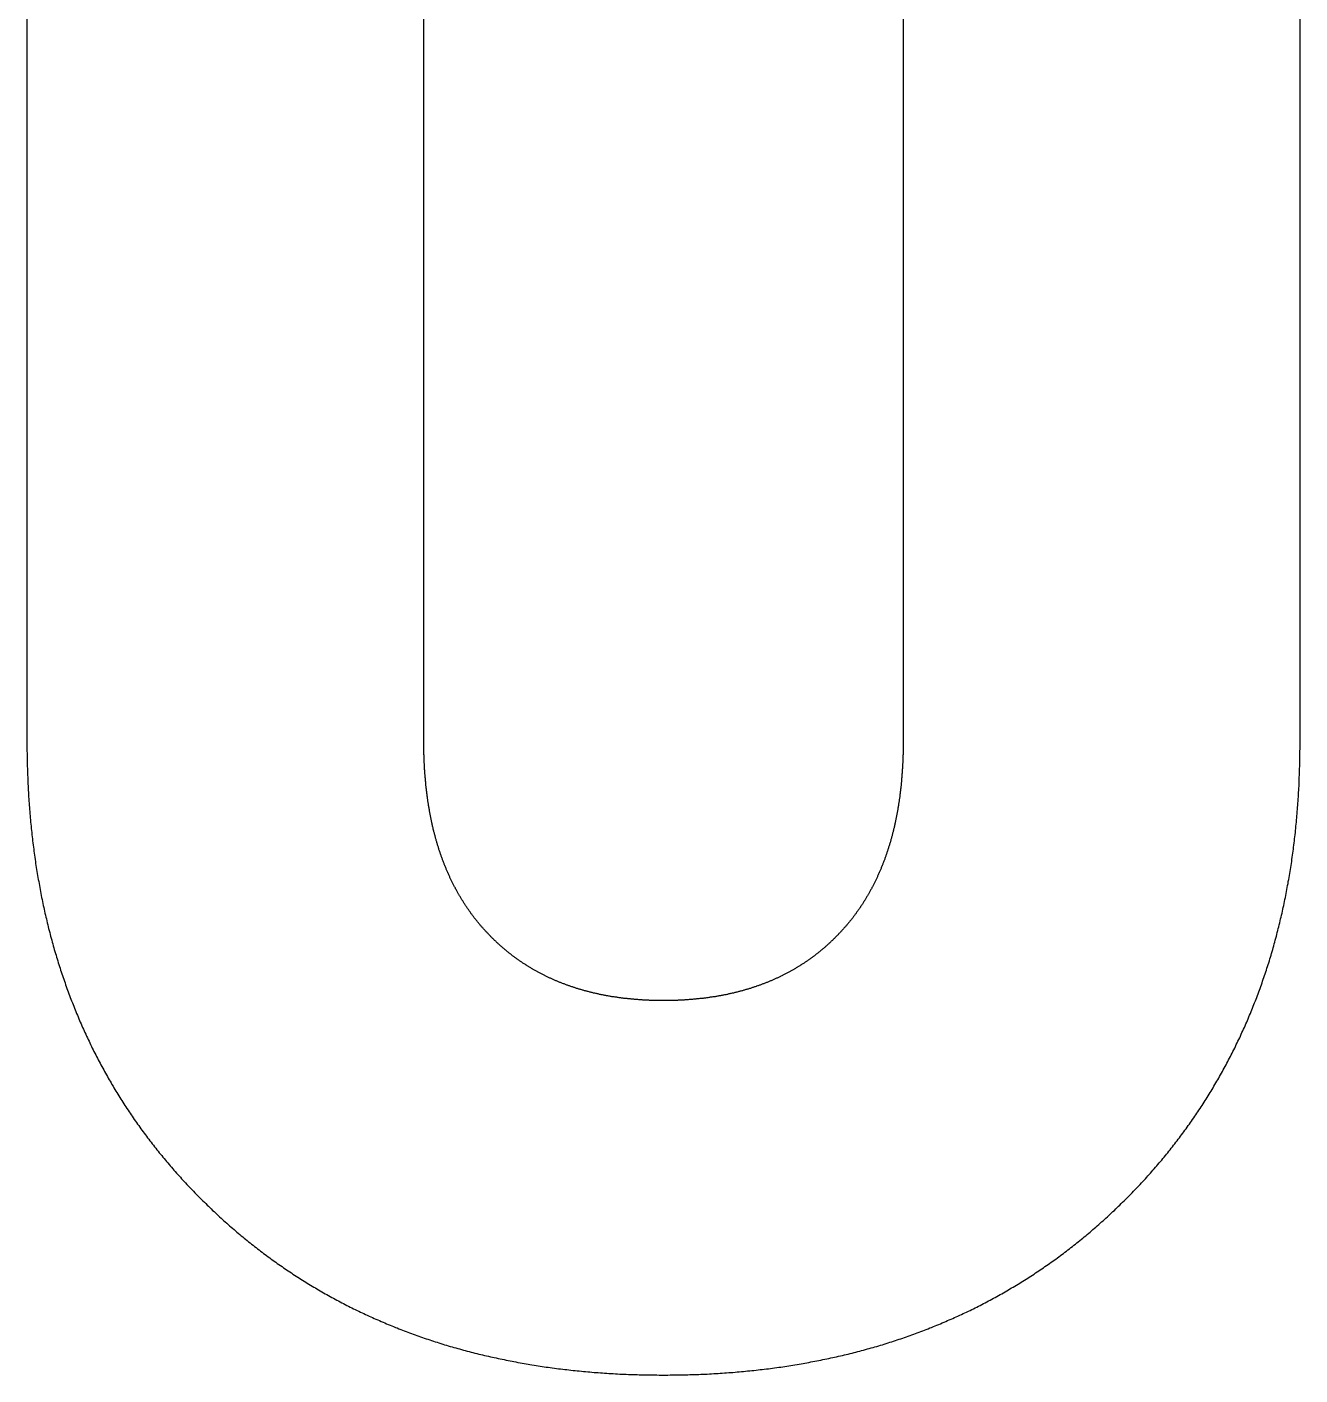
# Model space of a CAD drawing. Header units: millimetres. Extents: x -1211 to -100, y -1155 to 1320.
# Drawn here: x -246.14 to -234, y -618.32 to -605.46 of the extents above; entities that cross this region are included whole.
import ezdxf

# ---------------------------------------------------------------- set-up
doc = ezdxf.new("R2010")
doc.units = ezdxf.units.MM
doc.layers.get('0').update_dxf_attribs({"lineweight": 25, "true_color": 0xffffff})

msp = doc.modelspace()

# ---------------------------------------------------------------- linework, layer by layer
at = {"color": 5, "true_color": 0x0000ff, "flags": 128}
for points in [[(-246.138, -598.642), (-246.138, -612.285), (-246.138, -612.306), (-246.138, -612.327), (-246.138, -612.348), (-246.138, -612.369), (-246.137, -612.391), (-246.137, -612.412), (-246.137, -612.433), (-246.136, -612.454), (-246.136, -612.474), (-246.135, -612.495), (-246.135, -612.516), (-246.134, -612.537), (-246.134, -612.558), (-246.133, -612.579), (-246.132, -612.599), (-246.131, -612.62), (-246.131, -612.641), (-246.13, -612.661), (-246.129, -612.682), (-246.128, -612.703), (-246.127, -612.723), (-246.126, -612.744), (-246.124, -612.764), (-246.123, -612.785), (-246.122, -612.805), (-246.121, -612.825), (-246.119, -612.846), (-246.118, -612.866), (-246.116, -612.886), (-246.115, -612.907), (-246.113, -612.927), (-246.112, -612.947), (-246.11, -612.967), (-246.108, -612.987), (-246.107, -613.007), (-246.105, -613.027), (-246.103, -613.048), (-246.101, -613.068), (-246.099, -613.087), (-246.097, -613.107), (-246.095, -613.127), (-246.093, -613.147), (-246.091, -613.167), (-246.088, -613.187), (-246.086, -613.207), (-246.084, -613.226), (-246.081, -613.246), (-246.079, -613.266), (-246.077, -613.285), (-246.074, -613.305), (-246.071, -613.325), (-246.069, -613.344), (-246.066, -613.364), (-246.063, -613.383), (-246.061, -613.403), (-246.058, -613.422), (-246.055, -613.441), (-246.052, -613.461), (-246.049, -613.48), (-246.046, -613.499), (-246.043, -613.519), (-246.04, -613.538), (-246.036, -613.557), (-246.033, -613.576), (-246.03, -613.595), (-246.026, -613.614), (-246.023, -613.634), (-246.02, -613.653), (-246.016, -613.672), (-246.013, -613.691), (-246.009, -613.709), (-246.005, -613.728), (-246.002, -613.747), (-245.998, -613.766), (-245.994, -613.785), (-245.99, -613.804), (-245.986, -613.822), (-245.982, -613.841), (-245.978, -613.86), (-245.974, -613.878), (-245.97, -613.897), (-245.966, -613.916), (-245.962, -613.934), (-245.957, -613.953), (-245.953, -613.971), (-245.949, -613.99), (-245.944, -614.008), (-245.94, -614.027), (-245.935, -614.045), (-245.931, -614.063), (-245.926, -614.081), (-245.921, -614.1), (-245.916, -614.118), (-245.912, -614.136), (-245.907, -614.154), (-245.902, -614.172), (-245.897, -614.191), (-245.892, -614.209), (-245.887, -614.227), (-245.882, -614.245), (-245.877, -614.263), (-245.872, -614.281), (-245.866, -614.299), (-245.861, -614.316), (-245.856, -614.334), (-245.85, -614.352), (-245.845, -614.37), (-245.839, -614.388), (-245.834, -614.405), (-245.828, -614.423), (-245.822, -614.441), (-245.817, -614.458), (-245.811, -614.476), (-245.805, -614.493), (-245.799, -614.511), (-245.793, -614.528), (-245.787, -614.546), (-245.781, -614.563), (-245.775, -614.581), (-245.769, -614.598), (-245.763, -614.615), (-245.757, -614.633), (-245.751, -614.65), (-245.744, -614.667), (-245.738, -614.684), (-245.731, -614.702), (-245.725, -614.719), (-245.718, -614.736), (-245.712, -614.753), (-245.705, -614.77), (-245.698, -614.787), (-245.692, -614.804), (-245.685, -614.821), (-245.678, -614.838), (-245.671, -614.855), (-245.664, -614.872), (-245.657, -614.888), (-245.65, -614.905), (-245.643, -614.922), (-245.636, -614.939), (-245.629, -614.955), (-245.622, -614.972), (-245.614, -614.989), (-245.607, -615.005), (-245.6, -615.022), (-245.592, -615.038), (-245.585, -615.055), (-245.577, -615.071), (-245.569, -615.088), (-245.562, -615.104), (-245.554, -615.12), (-245.546, -615.137), (-245.538, -615.153), (-245.531, -615.169), (-245.523, -615.186), (-245.515, -615.202), (-245.507, -615.218), (-245.499, -615.234), (-245.491, -615.25), (-245.482, -615.266), (-245.474, -615.282), (-245.466, -615.298), (-245.458, -615.314), (-245.449, -615.33), (-245.441, -615.346), (-245.432, -615.362), (-245.424, -615.378), (-245.415, -615.394), (-245.406, -615.409), (-245.398, -615.425), (-245.389, -615.441), (-245.38, -615.457), (-245.371, -615.472), (-245.363, -615.488), (-245.354, -615.504), (-245.345, -615.519), (-245.336, -615.535), (-245.327, -615.55), (-245.317, -615.566), (-245.308, -615.581), (-245.299, -615.596), (-245.29, -615.612), (-245.28, -615.627), (-245.271, -615.642), (-245.261, -615.658), (-245.252, -615.673), (-245.242, -615.688), (-245.233, -615.703), (-245.223, -615.718), (-245.213, -615.734), (-245.204, -615.749), (-245.194, -615.764), (-245.184, -615.779), (-245.174, -615.794), (-245.164, -615.809), (-245.154, -615.824), (-245.144, -615.838), (-245.134, -615.853), (-245.124, -615.868), (-245.114, -615.883), (-245.103, -615.898), (-245.093, -615.912), (-245.083, -615.927), (-245.072, -615.942), (-245.062, -615.956), (-245.051, -615.971), (-245.041, -615.986), (-245.03, -616), (-245.019, -616.015), (-245.008, -616.029), (-244.998, -616.044), (-244.987, -616.058), (-244.976, -616.072), (-244.965, -616.087), (-244.954, -616.101), (-244.943, -616.115), (-244.932, -616.129), (-244.921, -616.144), (-244.91, -616.158), (-244.898, -616.172), (-244.887, -616.186), (-244.876, -616.2), (-244.864, -616.214), (-244.853, -616.228), (-244.841, -616.242), (-244.83, -616.256), (-244.818, -616.27), (-244.807, -616.284), (-244.795, -616.298), (-244.783, -616.312), (-244.771, -616.326), (-244.759, -616.339), (-244.748, -616.353), (-244.736, -616.367), (-244.724, -616.38), (-244.711, -616.394), (-244.699, -616.408), (-244.687, -616.421), (-244.675, -616.435), (-244.663, -616.448), (-244.65, -616.462), (-244.638, -616.475), (-244.626, -616.489), (-244.613, -616.502), (-244.601, -616.515), (-244.588, -616.529), (-244.575, -616.542), (-244.563, -616.555), (-244.55, -616.568), (-244.537, -616.582), (-244.524, -616.595), (-244.511, -616.608), (-244.499, -616.621), (-244.486, -616.634), (-244.473, -616.647), (-244.459, -616.66), (-244.446, -616.673), (-244.433, -616.686), (-244.42, -616.699), (-244.407, -616.711), (-244.393, -616.724), (-244.38, -616.737), (-244.367, -616.75), (-244.354, -616.762), (-244.34, -616.775), (-244.327, -616.787), (-244.313, -616.8), (-244.3, -616.812), (-244.286, -616.824), (-244.273, -616.837), (-244.259, -616.849), (-244.246, -616.861), (-244.232, -616.873), (-244.218, -616.885), (-244.205, -616.897), (-244.191, -616.909), (-244.177, -616.921), (-244.163, -616.933), (-244.149, -616.945), (-244.136, -616.957), (-244.122, -616.968), (-244.108, -616.98), (-244.094, -616.992), (-244.08, -617.003), (-244.066, -617.015), (-244.052, -617.026), (-244.038, -617.038), (-244.024, -617.049), (-244.009, -617.06), (-243.995, -617.072), (-243.981, -617.083), (-243.967, -617.094), (-243.953, -617.105), (-243.938, -617.116), (-243.924, -617.127), (-243.91, -617.138), (-243.895, -617.149), (-243.881, -617.16), (-243.866, -617.171), (-243.852, -617.182), (-243.837, -617.192), (-243.823, -617.203), (-243.808, -617.214), (-243.794, -617.224), (-243.779, -617.235), (-243.764, -617.245), (-243.75, -617.256), (-243.735, -617.266), (-243.72, -617.276), (-243.705, -617.287), (-243.69, -617.297), (-243.676, -617.307), (-243.661, -617.317), (-243.646, -617.327), (-243.631, -617.337), (-243.616, -617.347), (-243.601, -617.357), (-243.586, -617.367), (-243.571, -617.377), (-243.555, -617.386), (-243.54, -617.396), (-243.525, -617.406), (-243.51, -617.415), (-243.495, -617.425), (-243.479, -617.435), (-243.464, -617.444), (-243.449, -617.453), (-243.433, -617.463), (-243.418, -617.472), (-243.402, -617.481), (-243.387, -617.49), (-243.372, -617.5), (-243.356, -617.509), (-243.34, -617.518), (-243.325, -617.527), (-243.309, -617.536), (-243.294, -617.545), (-243.278, -617.553), (-243.262, -617.562), (-243.246, -617.571), (-243.231, -617.58), (-243.215, -617.588), (-243.199, -617.597), (-243.183, -617.605), (-243.167, -617.614), (-243.151, -617.622), (-243.135, -617.631), (-243.119, -617.639), (-243.103, -617.647), (-243.087, -617.656), (-243.071, -617.664), (-243.055, -617.672), (-243.039, -617.68), (-243.023, -617.688), (-243.006, -617.696), (-242.99, -617.704), (-242.974, -617.712), (-242.957, -617.72), (-242.941, -617.727), (-242.925, -617.735), (-242.908, -617.743), (-242.892, -617.75), (-242.875, -617.758), (-242.859, -617.766), (-242.842, -617.773), (-242.826, -617.78), (-242.809, -617.788), (-242.792, -617.795), (-242.776, -617.802), (-242.759, -617.81), (-242.742, -617.817), (-242.726, -617.824), (-242.709, -617.831), (-242.692, -617.838), (-242.675, -617.845), (-242.658, -617.852), (-242.641, -617.859), (-242.624, -617.866), (-242.607, -617.872), (-242.59, -617.879), (-242.573, -617.886), (-242.556, -617.892), (-242.539, -617.899), (-242.522, -617.905), (-242.505, -617.912), (-242.488, -617.918), (-242.47, -617.925), (-242.453, -617.931), (-242.436, -617.937), (-242.418, -617.943), (-242.401, -617.95), (-242.384, -617.956), (-242.366, -617.962), (-242.349, -617.968), (-242.331, -617.974), (-242.314, -617.98), (-242.296, -617.986), (-242.279, -617.991), (-242.261, -617.997), (-242.243, -618.003), (-242.226, -618.008), (-242.208, -618.014), (-242.19, -618.02), (-242.172, -618.025), (-242.155, -618.031), (-242.137, -618.036), (-242.119, -618.041), (-242.101, -618.047), (-242.083, -618.052), (-242.065, -618.057), (-242.047, -618.062), (-242.029, -618.067), (-242.011, -618.072), (-241.993, -618.077), (-241.975, -618.082), (-241.957, -618.087), (-241.938, -618.092), (-241.92, -618.097), (-241.902, -618.101), (-241.884, -618.106), (-241.865, -618.111), (-241.847, -618.115), (-241.829, -618.12), (-241.81, -618.124), (-241.792, -618.129), (-241.773, -618.133), (-241.755, -618.138), (-241.736, -618.142), (-241.718, -618.146), (-241.699, -618.15), (-241.681, -618.154), (-241.662, -618.158), (-241.643, -618.162), (-241.624, -618.166), (-241.606, -618.17), (-241.587, -618.174), (-241.568, -618.178), (-241.549, -618.182), (-241.53, -618.186), (-241.511, -618.189), (-241.493, -618.193), (-241.474, -618.196), (-241.455, -618.2), (-241.435, -618.203), (-241.416, -618.207), (-241.397, -618.21), (-241.378, -618.214), (-241.359, -618.217), (-241.34, -618.22), (-241.321, -618.223), (-241.301, -618.226), (-241.282, -618.229), (-241.263, -618.232), (-241.243, -618.235), (-241.224, -618.238), (-241.205, -618.241), (-241.185, -618.244), (-241.166, -618.247), (-241.146, -618.249), (-241.127, -618.252), (-241.107, -618.255), (-241.087, -618.257), (-241.068, -618.26), (-241.048, -618.262), (-241.028, -618.265), (-241.009, -618.267), (-240.989, -618.269), (-240.969, -618.272), (-240.949, -618.274), (-240.929, -618.276), (-240.909, -618.278), (-240.89, -618.28), (-240.87, -618.282), (-240.85, -618.284), (-240.83, -618.286), (-240.81, -618.288), (-240.789, -618.29), (-240.769, -618.291), (-240.749, -618.293), (-240.729, -618.295), (-240.709, -618.296), (-240.689, -618.298), (-240.668, -618.299), (-240.648, -618.301), (-240.628, -618.302), (-240.607, -618.304), (-240.587, -618.305), (-240.566, -618.306), (-240.546, -618.307), (-240.525, -618.308), (-240.505, -618.309), (-240.484, -618.311), (-240.464, -618.311), (-240.443, -618.312), (-240.423, -618.313), (-240.402, -618.314), (-240.381, -618.315), (-240.36, -618.316), (-240.34, -618.316), (-240.319, -618.317), (-240.298, -618.318), (-240.277, -618.318), (-240.256, -618.319), (-240.235, -618.319), (-240.214, -618.319), (-240.193, -618.32), (-240.172, -618.32), (-240.151, -618.32), (-240.13, -618.32), (-240.109, -618.321), (-240.088, -618.321), (-240.067, -618.321), (-240.045, -618.321), (-240.024, -618.321), (-240.003, -618.32), (-239.982, -618.32), (-239.961, -618.32), (-239.94, -618.32), (-239.919, -618.319), (-239.898, -618.319), (-239.877, -618.319), (-239.856, -618.318), (-239.835, -618.318), (-239.814, -618.317), (-239.794, -618.316), (-239.773, -618.316), (-239.752, -618.315), (-239.731, -618.314), (-239.711, -618.313), (-239.69, -618.312), (-239.669, -618.311), (-239.649, -618.311), (-239.628, -618.309), (-239.608, -618.308), (-239.587, -618.307), (-239.567, -618.306), (-239.546, -618.305), (-239.526, -618.304), (-239.506, -618.302), (-239.485, -618.301), (-239.465, -618.299), (-239.445, -618.298), (-239.424, -618.296), (-239.404, -618.295), (-239.384, -618.293), (-239.364, -618.291), (-239.344, -618.29), (-239.324, -618.288), (-239.304, -618.286), (-239.284, -618.284), (-239.264, -618.282), (-239.244, -618.28), (-239.224, -618.278), (-239.204, -618.276), (-239.184, -618.274), (-239.164, -618.272), (-239.144, -618.269), (-239.125, -618.267), (-239.105, -618.265), (-239.085, -618.262), (-239.065, -618.26), (-239.046, -618.257), (-239.026, -618.255), (-239.007, -618.252), (-238.987, -618.249), (-238.968, -618.247), (-238.948, -618.244), (-238.929, -618.241), (-238.909, -618.238), (-238.89, -618.235), (-238.87, -618.232), (-238.851, -618.229), (-238.832, -618.226), (-238.813, -618.223), (-238.793, -618.22), (-238.774, -618.217), (-238.755, -618.214), (-238.736, -618.21), (-238.717, -618.207), (-238.698, -618.203), (-238.679, -618.2), (-238.66, -618.196), (-238.641, -618.193), (-238.622, -618.189), (-238.603, -618.186), (-238.584, -618.182), (-238.565, -618.178), (-238.546, -618.174), (-238.527, -618.17), (-238.509, -618.166), (-238.49, -618.162), (-238.471, -618.158), (-238.453, -618.154), (-238.434, -618.15), (-238.415, -618.146), (-238.397, -618.142), (-238.378, -618.138), (-238.36, -618.133), (-238.341, -618.129), (-238.323, -618.124), (-238.305, -618.12), (-238.286, -618.115), (-238.268, -618.111), (-238.249, -618.106), (-238.231, -618.101), (-238.213, -618.097), (-238.195, -618.092), (-238.177, -618.087), (-238.158, -618.082), (-238.14, -618.077), (-238.122, -618.072), (-238.104, -618.067), (-238.086, -618.062), (-238.068, -618.057), (-238.05, -618.052), (-238.032, -618.047), (-238.014, -618.041), (-237.996, -618.036), (-237.979, -618.031), (-237.961, -618.025), (-237.943, -618.02), (-237.925, -618.014), (-237.908, -618.008), (-237.89, -618.003), (-237.872, -617.997), (-237.855, -617.991), (-237.837, -617.986), (-237.819, -617.98), (-237.802, -617.974), (-237.784, -617.968), (-237.767, -617.962), (-237.75, -617.956), (-237.732, -617.95), (-237.715, -617.943), (-237.697, -617.937), (-237.68, -617.931), (-237.663, -617.925), (-237.646, -617.918), (-237.628, -617.912), (-237.611, -617.905), (-237.594, -617.899), (-237.577, -617.892), (-237.56, -617.886), (-237.543, -617.879), (-237.526, -617.872), (-237.509, -617.866), (-237.492, -617.859), (-237.475, -617.852), (-237.458, -617.845), (-237.441, -617.838), (-237.424, -617.831), (-237.408, -617.824), (-237.391, -617.817), (-237.374, -617.81), (-237.357, -617.802), (-237.341, -617.795), (-237.324, -617.788), (-237.307, -617.78), (-237.291, -617.773), (-237.274, -617.766), (-237.258, -617.758), (-237.241, -617.75), (-237.225, -617.743), (-237.209, -617.735), (-237.192, -617.727), (-237.176, -617.72), (-237.159, -617.712), (-237.143, -617.704), (-237.127, -617.696), (-237.111, -617.688), (-237.094, -617.68), (-237.078, -617.672), (-237.062, -617.664), (-237.046, -617.656), (-237.03, -617.647), (-237.014, -617.639), (-236.998, -617.631), (-236.982, -617.622), (-236.966, -617.614), (-236.95, -617.605), (-236.934, -617.597), (-236.918, -617.588), (-236.903, -617.58), (-236.887, -617.571), (-236.871, -617.562), (-236.855, -617.553), (-236.84, -617.545), (-236.824, -617.536), (-236.808, -617.527), (-236.793, -617.518), (-236.777, -617.509), (-236.762, -617.5), (-236.746, -617.49), (-236.731, -617.481), (-236.715, -617.472), (-236.7, -617.463), (-236.684, -617.453), (-236.669, -617.444), (-236.654, -617.435), (-236.639, -617.425), (-236.623, -617.415), (-236.608, -617.406), (-236.593, -617.396), (-236.578, -617.386), (-236.563, -617.377), (-236.548, -617.367), (-236.532, -617.357), (-236.517, -617.347), (-236.502, -617.337), (-236.488, -617.327), (-236.473, -617.317), (-236.458, -617.307), (-236.443, -617.297), (-236.428, -617.287), (-236.413, -617.276), (-236.398, -617.266), (-236.384, -617.256), (-236.369, -617.245), (-236.354, -617.235), (-236.34, -617.224), (-236.325, -617.214), (-236.31, -617.203), (-236.296, -617.192), (-236.281, -617.182), (-236.267, -617.171), (-236.252, -617.16), (-236.238, -617.149), (-236.224, -617.138), (-236.209, -617.127), (-236.195, -617.116), (-236.181, -617.105), (-236.166, -617.094), (-236.152, -617.083), (-236.138, -617.072), (-236.124, -617.06), (-236.11, -617.049), (-236.095, -617.038), (-236.081, -617.026), (-236.067, -617.015), (-236.053, -617.003), (-236.039, -616.992), (-236.025, -616.98), (-236.011, -616.968), (-235.998, -616.957), (-235.984, -616.945), (-235.97, -616.933), (-235.956, -616.921), (-235.942, -616.909), (-235.929, -616.897), (-235.915, -616.885), (-235.901, -616.873), (-235.888, -616.861), (-235.874, -616.849), (-235.86, -616.837), (-235.847, -616.824), (-235.833, -616.812), (-235.82, -616.8), (-235.806, -616.787), (-235.793, -616.775), (-235.78, -616.762), (-235.766, -616.75), (-235.753, -616.737), (-235.74, -616.724), (-235.726, -616.711), (-235.713, -616.699), (-235.7, -616.686), (-235.687, -616.673), (-235.674, -616.66), (-235.661, -616.647), (-235.648, -616.634), (-235.635, -616.621), (-235.622, -616.608), (-235.609, -616.595), (-235.596, -616.582), (-235.583, -616.568), (-235.57, -616.555), (-235.558, -616.542), (-235.545, -616.529), (-235.533, -616.515), (-235.52, -616.502), (-235.508, -616.489), (-235.495, -616.475), (-235.483, -616.462), (-235.47, -616.448), (-235.458, -616.435), (-235.446, -616.421), (-235.434, -616.408), (-235.422, -616.394), (-235.41, -616.38), (-235.398, -616.367), (-235.386, -616.353), (-235.374, -616.339), (-235.362, -616.326), (-235.35, -616.312), (-235.338, -616.298), (-235.327, -616.284), (-235.315, -616.27), (-235.303, -616.256), (-235.292, -616.242), (-235.28, -616.228), (-235.269, -616.214), (-235.257, -616.2), (-235.246, -616.186), (-235.235, -616.172), (-235.224, -616.158), (-235.212, -616.144), (-235.201, -616.129), (-235.19, -616.115), (-235.179, -616.101), (-235.168, -616.087), (-235.157, -616.072), (-235.146, -616.058), (-235.135, -616.044), (-235.125, -616.029), (-235.114, -616.015), (-235.103, -616), (-235.093, -615.986), (-235.082, -615.971), (-235.072, -615.956), (-235.061, -615.942), (-235.051, -615.927), (-235.04, -615.912), (-235.03, -615.898), (-235.02, -615.883), (-235.009, -615.868), (-234.999, -615.853), (-234.989, -615.838), (-234.979, -615.824), (-234.969, -615.809), (-234.959, -615.794), (-234.949, -615.779), (-234.939, -615.764), (-234.93, -615.749), (-234.92, -615.734), (-234.91, -615.718), (-234.9, -615.703), (-234.891, -615.688), (-234.881, -615.673), (-234.872, -615.658), (-234.862, -615.642), (-234.853, -615.627), (-234.844, -615.612), (-234.834, -615.596), (-234.825, -615.581), (-234.816, -615.566), (-234.807, -615.55), (-234.798, -615.535), (-234.789, -615.519), (-234.78, -615.504), (-234.771, -615.488), (-234.762, -615.472), (-234.753, -615.457), (-234.744, -615.441), (-234.735, -615.425), (-234.727, -615.409), (-234.718, -615.394), (-234.709, -615.378), (-234.701, -615.362), (-234.692, -615.346), (-234.684, -615.33), (-234.676, -615.314), (-234.667, -615.298), (-234.659, -615.282), (-234.651, -615.266), (-234.643, -615.25), (-234.635, -615.234), (-234.627, -615.218), (-234.618, -615.202), (-234.611, -615.186), (-234.603, -615.169), (-234.595, -615.153), (-234.587, -615.137), (-234.579, -615.12), (-234.571, -615.104), (-234.564, -615.088), (-234.556, -615.071), (-234.549, -615.055), (-234.541, -615.038), (-234.534, -615.022), (-234.526, -615.005), (-234.519, -614.989), (-234.512, -614.972), (-234.504, -614.955), (-234.497, -614.939), (-234.49, -614.922), (-234.483, -614.905), (-234.476, -614.888), (-234.469, -614.872), (-234.462, -614.855), (-234.455, -614.838), (-234.448, -614.821), (-234.441, -614.804), (-234.435, -614.787), (-234.428, -614.77), (-234.421, -614.753), (-234.415, -614.736), (-234.408, -614.719), (-234.402, -614.702), (-234.395, -614.684), (-234.389, -614.667), (-234.383, -614.65), (-234.376, -614.633), (-234.37, -614.615), (-234.364, -614.598), (-234.358, -614.581), (-234.352, -614.563), (-234.346, -614.546), (-234.34, -614.528), (-234.334, -614.511), (-234.328, -614.493), (-234.322, -614.476), (-234.316, -614.458), (-234.311, -614.441), (-234.305, -614.423), (-234.299, -614.405), (-234.294, -614.388), (-234.288, -614.37), (-234.283, -614.352), (-234.278, -614.334), (-234.272, -614.316), (-234.267, -614.299), (-234.262, -614.281), (-234.256, -614.263), (-234.251, -614.245), (-234.246, -614.227), (-234.241, -614.209), (-234.236, -614.191), (-234.231, -614.172), (-234.226, -614.154), (-234.221, -614.136), (-234.217, -614.118), (-234.212, -614.1), (-234.207, -614.081), (-234.203, -614.063), (-234.198, -614.045), (-234.194, -614.027), (-234.189, -614.008), (-234.185, -613.99), (-234.18, -613.971), (-234.176, -613.953), (-234.172, -613.934), (-234.167, -613.916), (-234.163, -613.897), (-234.159, -613.878), (-234.155, -613.86), (-234.151, -613.841), (-234.147, -613.822), (-234.143, -613.804), (-234.139, -613.785), (-234.135, -613.766), (-234.132, -613.747), (-234.128, -613.728), (-234.124, -613.709), (-234.121, -613.691), (-234.117, -613.672), (-234.114, -613.653), (-234.11, -613.634), (-234.107, -613.614), (-234.103, -613.595), (-234.1, -613.576), (-234.097, -613.557), (-234.094, -613.538), (-234.09, -613.519), (-234.087, -613.499), (-234.084, -613.48), (-234.081, -613.461), (-234.078, -613.441), (-234.075, -613.422), (-234.073, -613.403), (-234.07, -613.383), (-234.067, -613.364), (-234.064, -613.344), (-234.062, -613.325), (-234.059, -613.305), (-234.057, -613.285), (-234.054, -613.266), (-234.052, -613.246), (-234.049, -613.226), (-234.047, -613.207), (-234.045, -613.187), (-234.043, -613.167), (-234.04, -613.147), (-234.038, -613.127), (-234.036, -613.107), (-234.034, -613.087), (-234.032, -613.068), (-234.03, -613.048), (-234.028, -613.027), (-234.027, -613.007), (-234.025, -612.987), (-234.023, -612.967), (-234.021, -612.947), (-234.02, -612.927), (-234.018, -612.907), (-234.017, -612.886), (-234.015, -612.866), (-234.014, -612.846), (-234.012, -612.825), (-234.011, -612.805), (-234.01, -612.785), (-234.009, -612.764), (-234.008, -612.744), (-234.006, -612.723), (-234.005, -612.703), (-234.004, -612.682), (-234.003, -612.661), (-234.003, -612.641), (-234.002, -612.62), (-234.001, -612.599), (-234, -612.579), (-233.999, -612.558), (-233.999, -612.537), (-233.998, -612.516), (-233.998, -612.495), (-233.997, -612.474), (-233.997, -612.454), (-233.996, -612.433), (-233.996, -612.412), (-233.996, -612.391), (-233.996, -612.369), (-233.995, -612.348), (-233.995, -612.327), (-233.995, -612.306), (-233.995, -612.285), (-233.995, -598.642)], [(-237.781, -598.642), (-237.781, -612.285), (-237.781, -612.294), (-237.781, -612.303), (-237.781, -612.312), (-237.781, -612.322), (-237.781, -612.331), (-237.781, -612.34), (-237.781, -612.349), (-237.781, -612.358), (-237.782, -612.367), (-237.782, -612.376), (-237.782, -612.385), (-237.782, -612.394), (-237.782, -612.403), (-237.783, -612.412), (-237.783, -612.421), (-237.783, -612.43), (-237.784, -612.439), (-237.784, -612.448), (-237.784, -612.457), (-237.785, -612.466), (-237.785, -612.475), (-237.785, -612.484), (-237.786, -612.492), (-237.786, -612.501), (-237.787, -612.51), (-237.787, -612.519), (-237.788, -612.528), (-237.788, -612.536), (-237.789, -612.545), (-237.789, -612.554), (-237.79, -612.563), (-237.79, -612.571), (-237.791, -612.58), (-237.792, -612.589), (-237.792, -612.597), (-237.793, -612.606), (-237.794, -612.614), (-237.794, -612.623), (-237.795, -612.632), (-237.796, -612.64), (-237.796, -612.649), (-237.797, -612.657), (-237.798, -612.666), (-237.799, -612.674), (-237.8, -612.683), (-237.8, -612.691), (-237.801, -612.7), (-237.802, -612.708), (-237.803, -612.716), (-237.804, -612.725), (-237.805, -612.733), (-237.806, -612.742), (-237.807, -612.75), (-237.808, -612.758), (-237.809, -612.767), (-237.81, -612.775), (-237.811, -612.783), (-237.812, -612.791), (-237.813, -612.8), (-237.814, -612.808), (-237.815, -612.816), (-237.816, -612.824), (-237.818, -612.833), (-237.819, -612.841), (-237.82, -612.849), (-237.821, -612.857), (-237.822, -612.865), (-237.824, -612.873), (-237.825, -612.881), (-237.826, -612.889), (-237.828, -612.897), (-237.829, -612.905), (-237.83, -612.914), (-237.832, -612.922), (-237.833, -612.93), (-237.834, -612.937), (-237.836, -612.945), (-237.837, -612.953), (-237.839, -612.961), (-237.84, -612.969), (-237.842, -612.977), (-237.843, -612.985), (-237.845, -612.993), (-237.846, -613.001), (-237.848, -613.009), (-237.849, -613.016), (-237.851, -613.024), (-237.853, -613.032), (-237.854, -613.04), (-237.856, -613.047), (-237.858, -613.055), (-237.859, -613.063), (-237.861, -613.071), (-237.863, -613.078), (-237.864, -613.086), (-237.866, -613.094), (-237.868, -613.101), (-237.87, -613.109), (-237.872, -613.116), (-237.874, -613.124), (-237.875, -613.132), (-237.877, -613.139), (-237.879, -613.147), (-237.881, -613.154), (-237.883, -613.162), (-237.885, -613.169), (-237.887, -613.177), (-237.889, -613.184), (-237.891, -613.191), (-237.893, -613.199), (-237.895, -613.206), (-237.897, -613.214), (-237.899, -613.221), (-237.901, -613.228), (-237.903, -613.236), (-237.906, -613.243), (-237.908, -613.25), (-237.91, -613.258), (-237.912, -613.265), (-237.914, -613.272), (-237.917, -613.279), (-237.919, -613.287), (-237.921, -613.294), (-237.923, -613.301), (-237.926, -613.308), (-237.928, -613.315), (-237.93, -613.322), (-237.933, -613.33), (-237.935, -613.337), (-237.937, -613.344), (-237.94, -613.351), (-237.942, -613.358), (-237.945, -613.365), (-237.947, -613.372), (-237.95, -613.379), (-237.952, -613.386), (-237.955, -613.393), (-237.957, -613.4), (-237.96, -613.407), (-237.962, -613.414), (-237.965, -613.421), (-237.968, -613.428), (-237.97, -613.434), (-237.973, -613.441), (-237.976, -613.448), (-237.978, -613.455), (-237.981, -613.462), (-237.984, -613.469), (-237.987, -613.475), (-237.989, -613.482), (-237.992, -613.489), (-237.995, -613.496), (-237.998, -613.502), (-238.001, -613.509), (-238.003, -613.516), (-238.006, -613.522), (-238.009, -613.529), (-238.012, -613.536), (-238.015, -613.542), (-238.018, -613.549), (-238.021, -613.555), (-238.024, -613.562), (-238.027, -613.569), (-238.03, -613.575), (-238.033, -613.582), (-238.036, -613.588), (-238.039, -613.595), (-238.042, -613.601), (-238.045, -613.608), (-238.049, -613.614), (-238.052, -613.62), (-238.055, -613.627), (-238.058, -613.633), (-238.061, -613.64), (-238.065, -613.646), (-238.068, -613.652), (-238.071, -613.659), (-238.074, -613.665), (-238.078, -613.671), (-238.081, -613.677), (-238.084, -613.684), (-238.088, -613.69), (-238.091, -613.696), (-238.095, -613.702), (-238.098, -613.709), (-238.101, -613.715), (-238.105, -613.721), (-238.108, -613.727), (-238.112, -613.733), (-238.115, -613.739), (-238.119, -613.745), (-238.122, -613.751), (-238.126, -613.758), (-238.13, -613.764), (-238.133, -613.77), (-238.137, -613.776), (-238.14, -613.782), (-238.144, -613.788), (-238.148, -613.794), (-238.151, -613.799), (-238.155, -613.805), (-238.159, -613.811), (-238.163, -613.817), (-238.166, -613.823), (-238.17, -613.829), (-238.174, -613.835), (-238.178, -613.841), (-238.182, -613.846), (-238.186, -613.852), (-238.189, -613.858), (-238.193, -613.864), (-238.197, -613.87), (-238.201, -613.875), (-238.205, -613.881), (-238.209, -613.887), (-238.213, -613.892), (-238.217, -613.898), (-238.221, -613.904), (-238.225, -613.909), (-238.229, -613.915), (-238.233, -613.921), (-238.237, -613.926), (-238.242, -613.932), (-238.246, -613.937), (-238.25, -613.943), (-238.254, -613.948), (-238.258, -613.954), (-238.262, -613.959), (-238.267, -613.965), (-238.271, -613.97), (-238.275, -613.976), (-238.28, -613.981), (-238.284, -613.987), (-238.288, -613.992), (-238.293, -613.997), (-238.297, -614.003), (-238.301, -614.008), (-238.306, -614.013), (-238.31, -614.019), (-238.315, -614.024), (-238.319, -614.029), (-238.323, -614.034), (-238.328, -614.04), (-238.332, -614.045), (-238.337, -614.05), (-238.342, -614.055), (-238.346, -614.06), (-238.351, -614.066), (-238.355, -614.071), (-238.36, -614.076), (-238.365, -614.081), (-238.369, -614.086), (-238.374, -614.091), (-238.379, -614.096), (-238.383, -614.101), (-238.388, -614.106), (-238.393, -614.111), (-238.398, -614.116), (-238.402, -614.121), (-238.407, -614.126), (-238.412, -614.131), (-238.417, -614.136), (-238.422, -614.141), (-238.426, -614.146), (-238.431, -614.151), (-238.436, -614.156), (-238.441, -614.16), (-238.446, -614.165), (-238.451, -614.17), (-238.456, -614.175), (-238.461, -614.179), (-238.466, -614.184), (-238.471, -614.189), (-238.476, -614.194), (-238.481, -614.198), (-238.486, -614.203), (-238.491, -614.208), (-238.496, -614.212), (-238.501, -614.217), (-238.506, -614.221), (-238.511, -614.226), (-238.516, -614.23), (-238.521, -614.235), (-238.526, -614.239), (-238.532, -614.244), (-238.537, -614.248), (-238.542, -614.253), (-238.547, -614.257), (-238.552, -614.261), (-238.557, -614.266), (-238.563, -614.27), (-238.568, -614.274), (-238.573, -614.279), (-238.579, -614.283), (-238.584, -614.287), (-238.589, -614.292), (-238.594, -614.296), (-238.6, -614.3), (-238.605, -614.304), (-238.61, -614.308), (-238.616, -614.312), (-238.621, -614.317), (-238.627, -614.321), (-238.632, -614.325), (-238.637, -614.329), (-238.643, -614.333), (-238.648, -614.337), (-238.654, -614.341), (-238.659, -614.345), (-238.665, -614.349), (-238.67, -614.353), (-238.676, -614.357), (-238.681, -614.361), (-238.687, -614.365), (-238.693, -614.369), (-238.698, -614.372), (-238.704, -614.376), (-238.709, -614.38), (-238.715, -614.384), (-238.721, -614.388), (-238.726, -614.391), (-238.732, -614.395), (-238.738, -614.399), (-238.743, -614.403), (-238.749, -614.406), (-238.755, -614.41), (-238.761, -614.413), (-238.766, -614.417), (-238.772, -614.421), (-238.778, -614.424), (-238.784, -614.428), (-238.789, -614.431), (-238.795, -614.435), (-238.801, -614.438), (-238.807, -614.442), (-238.813, -614.445), (-238.819, -614.449), (-238.825, -614.452), (-238.831, -614.456), (-238.836, -614.459), (-238.842, -614.462), (-238.848, -614.466), (-238.854, -614.469), (-238.86, -614.472), (-238.866, -614.476), (-238.872, -614.479), (-238.878, -614.482), (-238.884, -614.485), (-238.89, -614.489), (-238.896, -614.492), (-238.903, -614.495), (-238.909, -614.498), (-238.915, -614.501), (-238.921, -614.504), (-238.927, -614.507), (-238.933, -614.51), (-238.939, -614.514), (-238.946, -614.517), (-238.952, -614.52), (-238.958, -614.523), (-238.964, -614.526), (-238.97, -614.529), (-238.977, -614.531), (-238.983, -614.534), (-238.989, -614.537), (-238.996, -614.54), (-239.002, -614.543), (-239.008, -614.546), (-239.014, -614.549), (-239.021, -614.551), (-239.027, -614.554), (-239.034, -614.557), (-239.04, -614.56), (-239.046, -614.562), (-239.053, -614.565), (-239.059, -614.568), (-239.066, -614.57), (-239.072, -614.573), (-239.079, -614.576), (-239.085, -614.578), (-239.092, -614.581), (-239.098, -614.583), (-239.105, -614.586), (-239.111, -614.589), (-239.118, -614.591), (-239.124, -614.593), (-239.131, -614.596), (-239.138, -614.598), (-239.144, -614.601), (-239.151, -614.603), (-239.157, -614.606), (-239.164, -614.608), (-239.171, -614.61), (-239.178, -614.613), (-239.184, -614.615), (-239.191, -614.617), (-239.198, -614.619), (-239.204, -614.622), (-239.211, -614.624), (-239.218, -614.626), (-239.225, -614.628), (-239.232, -614.631), (-239.238, -614.633), (-239.245, -614.635), (-239.252, -614.637), (-239.259, -614.639), (-239.266, -614.641), (-239.273, -614.643), (-239.28, -614.645), (-239.287, -614.647), (-239.293, -614.649), (-239.3, -614.651), (-239.307, -614.653), (-239.314, -614.655), (-239.321, -614.657), (-239.328, -614.659), (-239.335, -614.661), (-239.342, -614.663), (-239.349, -614.664), (-239.356, -614.666), (-239.364, -614.668), (-239.371, -614.67), (-239.378, -614.672), (-239.385, -614.673), (-239.392, -614.675), (-239.399, -614.677), (-239.406, -614.678), (-239.413, -614.68), (-239.421, -614.682), (-239.428, -614.683), (-239.435, -614.685), (-239.442, -614.686), (-239.45, -614.688), (-239.457, -614.69), (-239.464, -614.691), (-239.471, -614.693), (-239.479, -614.694), (-239.486, -614.695), (-239.493, -614.697), (-239.501, -614.698), (-239.508, -614.7), (-239.515, -614.701), (-239.523, -614.703), (-239.53, -614.704), (-239.538, -614.705), (-239.545, -614.706), (-239.552, -614.708), (-239.56, -614.709), (-239.567, -614.71), (-239.575, -614.712), (-239.582, -614.713), (-239.59, -614.714), (-239.597, -614.715), (-239.605, -614.716), (-239.612, -614.717), (-239.62, -614.718), (-239.628, -614.72), (-239.635, -614.721), (-239.643, -614.722), (-239.65, -614.723), (-239.658, -614.724), (-239.666, -614.725), (-239.673, -614.726), (-239.681, -614.727), (-239.689, -614.728), (-239.697, -614.728), (-239.704, -614.729), (-239.712, -614.73), (-239.72, -614.731), (-239.728, -614.732), (-239.735, -614.733), (-239.743, -614.734), (-239.751, -614.734), (-239.759, -614.735), (-239.767, -614.736), (-239.774, -614.737), (-239.782, -614.737), (-239.79, -614.738), (-239.798, -614.739), (-239.806, -614.739), (-239.814, -614.74), (-239.822, -614.74), (-239.83, -614.741), (-239.838, -614.742), (-239.846, -614.742), (-239.854, -614.743), (-239.862, -614.743), (-239.87, -614.744), (-239.878, -614.744), (-239.886, -614.744), (-239.894, -614.745), (-239.902, -614.745), (-239.91, -614.746), (-239.918, -614.746), (-239.926, -614.746), (-239.934, -614.747), (-239.943, -614.747), (-239.951, -614.747), (-239.959, -614.748), (-239.967, -614.748), (-239.975, -614.748), (-239.984, -614.748), (-239.992, -614.748), (-240, -614.749), (-240.008, -614.749), (-240.017, -614.749), (-240.025, -614.749), (-240.033, -614.749), (-240.042, -614.749), (-240.05, -614.749), (-240.058, -614.749), (-240.067, -614.749), (-240.075, -614.749), (-240.083, -614.749), (-240.092, -614.749), (-240.1, -614.749), (-240.108, -614.749), (-240.117, -614.749), (-240.125, -614.749), (-240.133, -614.749), (-240.141, -614.748), (-240.15, -614.748), (-240.158, -614.748), (-240.166, -614.748), (-240.174, -614.748), (-240.182, -614.747), (-240.191, -614.747), (-240.199, -614.747), (-240.207, -614.746), (-240.215, -614.746), (-240.223, -614.746), (-240.231, -614.745), (-240.239, -614.745), (-240.247, -614.744), (-240.255, -614.744), (-240.263, -614.744), (-240.271, -614.743), (-240.279, -614.743), (-240.287, -614.742), (-240.295, -614.742), (-240.303, -614.741), (-240.311, -614.74), (-240.319, -614.74), (-240.327, -614.739), (-240.335, -614.739), (-240.343, -614.738), (-240.351, -614.737), (-240.359, -614.737), (-240.367, -614.736), (-240.374, -614.735), (-240.382, -614.734), (-240.39, -614.734), (-240.398, -614.733), (-240.406, -614.732), (-240.413, -614.731), (-240.421, -614.73), (-240.429, -614.729), (-240.437, -614.728), (-240.444, -614.728), (-240.452, -614.727), (-240.46, -614.726), (-240.467, -614.725), (-240.475, -614.724), (-240.483, -614.723), (-240.49, -614.722), (-240.498, -614.721), (-240.506, -614.72), (-240.513, -614.718), (-240.521, -614.717), (-240.528, -614.716), (-240.536, -614.715), (-240.543, -614.714), (-240.551, -614.713), (-240.558, -614.712), (-240.566, -614.71), (-240.573, -614.709), (-240.581, -614.708), (-240.588, -614.706), (-240.596, -614.705), (-240.603, -614.704), (-240.61, -614.703), (-240.618, -614.701), (-240.625, -614.7), (-240.633, -614.698), (-240.64, -614.697), (-240.647, -614.695), (-240.655, -614.694), (-240.662, -614.693), (-240.669, -614.691), (-240.676, -614.69), (-240.684, -614.688), (-240.691, -614.686), (-240.698, -614.685), (-240.705, -614.683), (-240.713, -614.682), (-240.72, -614.68), (-240.727, -614.678), (-240.734, -614.677), (-240.741, -614.675), (-240.748, -614.673), (-240.755, -614.672), (-240.763, -614.67), (-240.77, -614.668), (-240.777, -614.666), (-240.784, -614.664), (-240.791, -614.663), (-240.798, -614.661), (-240.805, -614.659), (-240.812, -614.657), (-240.819, -614.655), (-240.826, -614.653), (-240.833, -614.651), (-240.84, -614.649), (-240.847, -614.647), (-240.854, -614.645), (-240.861, -614.643), (-240.867, -614.641), (-240.874, -614.639), (-240.881, -614.637), (-240.888, -614.635), (-240.895, -614.633), (-240.902, -614.631), (-240.908, -614.628), (-240.915, -614.626), (-240.922, -614.624), (-240.929, -614.622), (-240.936, -614.619), (-240.942, -614.617), (-240.949, -614.615), (-240.956, -614.613), (-240.962, -614.61), (-240.969, -614.608), (-240.976, -614.606), (-240.982, -614.603), (-240.989, -614.601), (-240.996, -614.598), (-241.002, -614.596), (-241.009, -614.593), (-241.015, -614.591), (-241.022, -614.589), (-241.029, -614.586), (-241.035, -614.583), (-241.042, -614.581), (-241.048, -614.578), (-241.055, -614.576), (-241.061, -614.573), (-241.068, -614.57), (-241.074, -614.568), (-241.08, -614.565), (-241.087, -614.562), (-241.093, -614.56), (-241.1, -614.557), (-241.106, -614.554), (-241.112, -614.551), (-241.119, -614.549), (-241.125, -614.546), (-241.131, -614.543), (-241.138, -614.54), (-241.144, -614.537), (-241.15, -614.534), (-241.157, -614.531), (-241.163, -614.529), (-241.169, -614.526), (-241.175, -614.523), (-241.181, -614.52), (-241.188, -614.517), (-241.194, -614.514), (-241.2, -614.51), (-241.206, -614.507), (-241.212, -614.504), (-241.218, -614.501), (-241.225, -614.498), (-241.231, -614.495), (-241.237, -614.492), (-241.243, -614.489), (-241.249, -614.485), (-241.255, -614.482), (-241.261, -614.479), (-241.267, -614.476), (-241.273, -614.472), (-241.279, -614.469), (-241.285, -614.466), (-241.291, -614.462), (-241.297, -614.459), (-241.303, -614.456), (-241.309, -614.452), (-241.314, -614.449), (-241.32, -614.445), (-241.326, -614.442), (-241.332, -614.438), (-241.338, -614.435), (-241.344, -614.431), (-241.35, -614.428), (-241.355, -614.424), (-241.361, -614.421), (-241.367, -614.417), (-241.373, -614.413), (-241.378, -614.41), (-241.384, -614.406), (-241.39, -614.403), (-241.396, -614.399), (-241.401, -614.395), (-241.407, -614.391), (-241.413, -614.388), (-241.418, -614.384), (-241.424, -614.38), (-241.429, -614.376), (-241.435, -614.372), (-241.441, -614.369), (-241.446, -614.365), (-241.452, -614.361), (-241.457, -614.357), (-241.463, -614.353), (-241.468, -614.349), (-241.474, -614.345), (-241.479, -614.341), (-241.485, -614.337), (-241.49, -614.333), (-241.496, -614.329), (-241.501, -614.325), (-241.507, -614.321), (-241.512, -614.317), (-241.517, -614.312), (-241.523, -614.308), (-241.528, -614.304), (-241.533, -614.3), (-241.539, -614.296), (-241.544, -614.292), (-241.549, -614.287), (-241.555, -614.283), (-241.56, -614.279), (-241.565, -614.274), (-241.57, -614.27), (-241.576, -614.266), (-241.581, -614.261), (-241.586, -614.257), (-241.591, -614.253), (-241.596, -614.248), (-241.602, -614.244), (-241.607, -614.239), (-241.612, -614.235), (-241.617, -614.23), (-241.622, -614.226), (-241.627, -614.221), (-241.632, -614.217), (-241.637, -614.212), (-241.642, -614.208), (-241.647, -614.203), (-241.652, -614.198), (-241.657, -614.194), (-241.662, -614.189), (-241.667, -614.184), (-241.672, -614.179), (-241.677, -614.175), (-241.682, -614.17), (-241.687, -614.165), (-241.692, -614.16), (-241.697, -614.156), (-241.702, -614.151), (-241.707, -614.146), (-241.712, -614.141), (-241.716, -614.136), (-241.721, -614.131), (-241.726, -614.126), (-241.731, -614.121), (-241.736, -614.116), (-241.74, -614.111), (-241.745, -614.106), (-241.75, -614.101), (-241.755, -614.096), (-241.759, -614.091), (-241.764, -614.086), (-241.769, -614.081), (-241.773, -614.076), (-241.778, -614.071), (-241.783, -614.066), (-241.787, -614.06), (-241.792, -614.055), (-241.796, -614.05), (-241.801, -614.045), (-241.805, -614.04), (-241.81, -614.034), (-241.814, -614.029), (-241.819, -614.024), (-241.823, -614.019), (-241.828, -614.013), (-241.832, -614.008), (-241.836, -614.003), (-241.841, -613.997), (-241.845, -613.992), (-241.849, -613.987), (-241.854, -613.981), (-241.858, -613.976), (-241.862, -613.97), (-241.866, -613.965), (-241.871, -613.959), (-241.875, -613.954), (-241.879, -613.948), (-241.883, -613.943), (-241.887, -613.937), (-241.892, -613.932), (-241.896, -613.926), (-241.9, -613.921), (-241.904, -613.915), (-241.908, -613.909), (-241.912, -613.904), (-241.916, -613.898), (-241.92, -613.892), (-241.924, -613.887), (-241.928, -613.881), (-241.932, -613.875), (-241.936, -613.87), (-241.94, -613.864), (-241.944, -613.858), (-241.948, -613.852), (-241.952, -613.846), (-241.955, -613.841), (-241.959, -613.835), (-241.963, -613.829), (-241.967, -613.823), (-241.971, -613.817), (-241.974, -613.811), (-241.978, -613.805), (-241.982, -613.799), (-241.985, -613.794), (-241.989, -613.788), (-241.993, -613.782), (-241.996, -613.776), (-242, -613.77), (-242.004, -613.764), (-242.007, -613.758), (-242.011, -613.751), (-242.014, -613.745), (-242.018, -613.739), (-242.021, -613.733), (-242.025, -613.727), (-242.028, -613.721), (-242.032, -613.715), (-242.035, -613.709), (-242.039, -613.702), (-242.042, -613.696), (-242.045, -613.69), (-242.049, -613.684), (-242.052, -613.677), (-242.055, -613.671), (-242.059, -613.665), (-242.062, -613.659), (-242.065, -613.652), (-242.069, -613.646), (-242.072, -613.64), (-242.075, -613.633), (-242.078, -613.627), (-242.081, -613.62), (-242.085, -613.614), (-242.088, -613.608), (-242.091, -613.601), (-242.094, -613.595), (-242.097, -613.588), (-242.1, -613.582), (-242.103, -613.575), (-242.106, -613.569), (-242.109, -613.562), (-242.112, -613.555), (-242.115, -613.549), (-242.118, -613.542), (-242.121, -613.536), (-242.124, -613.529), (-242.127, -613.522), (-242.13, -613.516), (-242.133, -613.509), (-242.135, -613.502), (-242.138, -613.496), (-242.141, -613.489), (-242.144, -613.482), (-242.147, -613.475), (-242.149, -613.469), (-242.152, -613.462), (-242.155, -613.455), (-242.158, -613.448), (-242.16, -613.441), (-242.163, -613.434), (-242.166, -613.428), (-242.168, -613.421), (-242.171, -613.414), (-242.173, -613.407), (-242.176, -613.4), (-242.178, -613.393), (-242.181, -613.386), (-242.183, -613.379), (-242.186, -613.372), (-242.188, -613.365), (-242.191, -613.358), (-242.193, -613.351), (-242.196, -613.344), (-242.198, -613.337), (-242.201, -613.33), (-242.203, -613.322), (-242.205, -613.315), (-242.208, -613.308), (-242.21, -613.301), (-242.212, -613.294), (-242.214, -613.287), (-242.217, -613.279), (-242.219, -613.272), (-242.221, -613.265), (-242.223, -613.258), (-242.225, -613.25), (-242.228, -613.243), (-242.23, -613.236), (-242.232, -613.228), (-242.234, -613.221), (-242.236, -613.214), (-242.238, -613.206), (-242.24, -613.199), (-242.242, -613.191), (-242.244, -613.184), (-242.246, -613.177), (-242.248, -613.169), (-242.25, -613.162), (-242.252, -613.154), (-242.254, -613.147), (-242.256, -613.139), (-242.258, -613.132), (-242.26, -613.124), (-242.262, -613.116), (-242.263, -613.109), (-242.265, -613.101), (-242.267, -613.094), (-242.269, -613.086), (-242.27, -613.078), (-242.272, -613.071), (-242.274, -613.063), (-242.276, -613.055), (-242.277, -613.047), (-242.279, -613.04), (-242.281, -613.032), (-242.282, -613.024), (-242.284, -613.016), (-242.285, -613.009), (-242.287, -613.001), (-242.288, -612.993), (-242.29, -612.985), (-242.292, -612.977), (-242.293, -612.969), (-242.294, -612.961), (-242.296, -612.953), (-242.297, -612.945), (-242.299, -612.937), (-242.3, -612.93), (-242.302, -612.922), (-242.303, -612.914), (-242.304, -612.905), (-242.306, -612.897), (-242.307, -612.889), (-242.308, -612.881), (-242.309, -612.873), (-242.311, -612.865), (-242.312, -612.857), (-242.313, -612.849), (-242.314, -612.841), (-242.316, -612.833), (-242.317, -612.824), (-242.318, -612.816), (-242.319, -612.808), (-242.32, -612.8), (-242.321, -612.791), (-242.322, -612.783), (-242.323, -612.775), (-242.324, -612.767), (-242.325, -612.758), (-242.326, -612.75), (-242.327, -612.742), (-242.328, -612.733), (-242.329, -612.725), (-242.33, -612.716), (-242.331, -612.708), (-242.332, -612.7), (-242.333, -612.691), (-242.334, -612.683), (-242.334, -612.674), (-242.335, -612.666), (-242.336, -612.657), (-242.337, -612.649), (-242.337, -612.64), (-242.338, -612.632), (-242.339, -612.623), (-242.34, -612.614), (-242.34, -612.606), (-242.341, -612.597), (-242.342, -612.589), (-242.342, -612.58), (-242.343, -612.571), (-242.343, -612.563), (-242.344, -612.554), (-242.345, -612.545), (-242.345, -612.536), (-242.346, -612.528), (-242.346, -612.519), (-242.347, -612.51), (-242.347, -612.501), (-242.347, -612.492), (-242.348, -612.484), (-242.348, -612.475), (-242.349, -612.466), (-242.349, -612.457), (-242.349, -612.448), (-242.35, -612.439), (-242.35, -612.43), (-242.35, -612.421), (-242.35, -612.412), (-242.351, -612.403), (-242.351, -612.394), (-242.351, -612.385), (-242.351, -612.376), (-242.352, -612.367), (-242.352, -612.358), (-242.352, -612.349), (-242.352, -612.34), (-242.352, -612.331), (-242.352, -612.322), (-242.352, -612.312), (-242.352, -612.303), (-242.352, -612.294), (-242.352, -612.285), (-242.352, -598.642)]]:
    msp.add_lwpolyline(points, dxfattribs=at)

doc.saveas('drawing.dxf')
